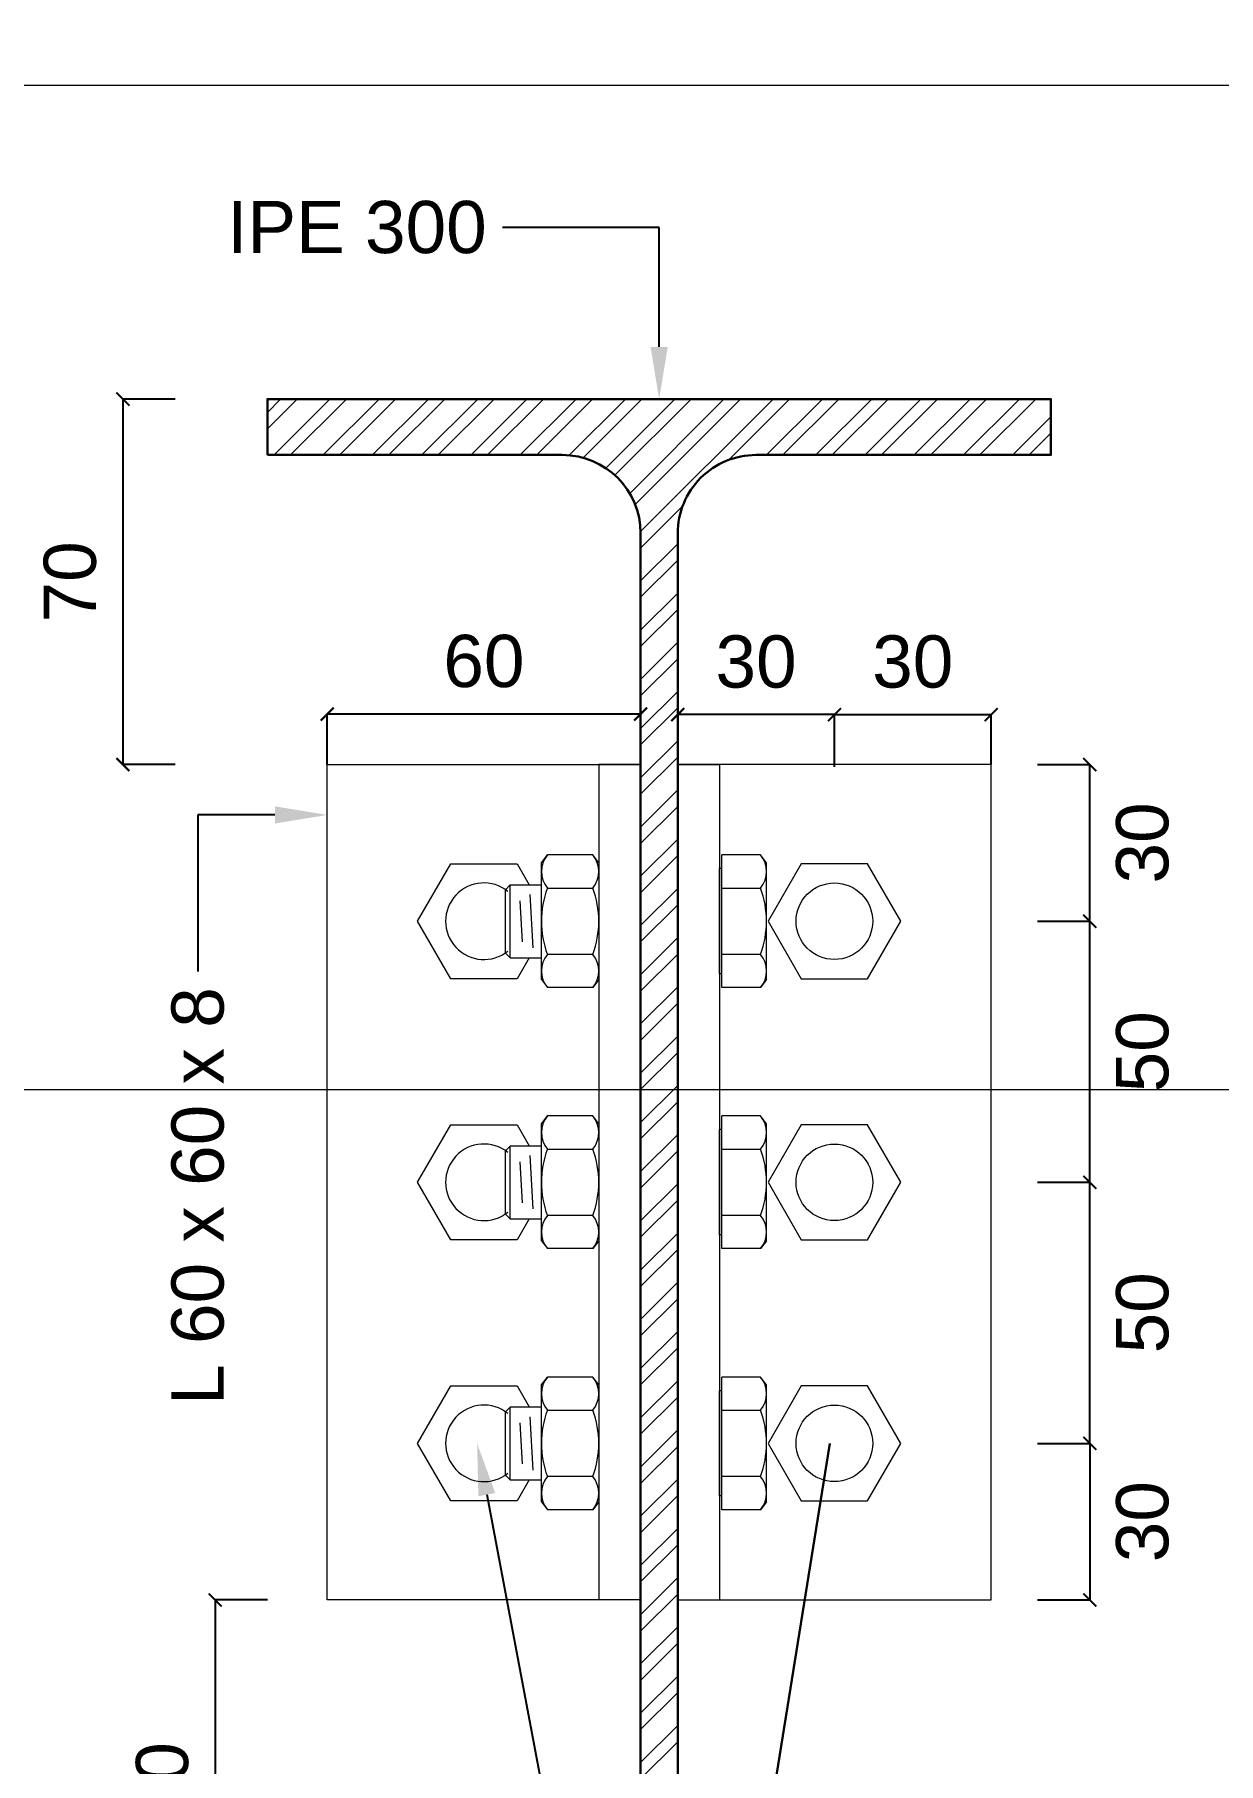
# Model space of a CAD drawing. Header units: millimetres. Extents: x 1415 to 3549, y 2194 to 4677.
# Drawn here: x 1786.4505 to 1786.6771, y 2313.6624 to 2313.9936 of the extents above; entities that cross this region are included whole.
import ezdxf
from ezdxf import colors
from ezdxf.entities.mleader import LeaderData, LeaderLine
from ezdxf.math import Vec2, Vec3

# ---------------------------------------------------------------- set-up
doc = ezdxf.new("R2010")
doc.units = ezdxf.units.MM
doc.linetypes.add('ACAD_ISO02W100', pattern=[15, 12, -3])
doc.linetypes.add('DASHDOT', pattern=[1, 0.5, -0.25, 0, -0.25])
doc.layers.get('0').update_dxf_attribs({"plot": 0})
for name, color, linetype, lineweight in [('bulloni', 170, 'Continuous', 15), ('giunti', 7, 'Continuous', 15), ('quote', 252, 'Continuous', 5), ('sezionato particolari', 7, 'Continuous', 30), ('sezione', 18, 'ACAD_ISO02W100', 20)]:
    doc.layers.add(name, color=color, linetype=linetype, lineweight=lineweight)
doc.layers.add('retini', color=7, linetype='DASHDOT', lineweight=9, true_color=0x636466)
doc.styles.get("Standard").update_dxf_attribs({"font": 'arial.ttf'})
doc.dimstyles.new('quote acciaio', dxfattribs={"dimtxt": 0.01, "dimasz": 0.0025, "dimexe": 0, "dimexo": 0, "dimgap": 0.005, "dimtad": 2, "dimdec": 0, "dimlfac": 1000, "dimzin": 0, "dimdsep": 46, "dimtxsty": 'Standard', "dimblk": 'ARCHTICK', "dimcen": 0, "dimclre": 252, "dimadec": 0, "dimazin": 0, "dimtfac": 1, "dimtdec": 0, "dimtofl": 0, "dimtmove": 0, "dimatfit": 3, "dimfxl": 0.01, "dimfxlon": 1, "dimtolj": 1, "dimtzin": 0, "dimarcsym": 0})
pattern_1 = [(45, (0, 0), (-0.004714634463561306, 0.004714634463561306), []), (45, (0.003143091, 0), (-0.004714634463561306, 0.004714634463561306), [])]

# ---------------------------------------------------------------- blocks, each defined once
blk = doc.blocks.new('_ArchTick')
at = {"color": 0, "linetype": 'ByBlock', "const_width": 0.15}
blk.add_lwpolyline([(-0.5, -0.5), (0.5, 0.5)], dxfattribs=at)
blk = doc.blocks.new('*D745')
at = {"layer": 'Defpoints', "color": 0, "transparency": 16777216}
for p in [(1786.633597149708, 2313.723742281257), (1786.620780027162, 2313.693742281257), (1786.652482141196, 2313.693742281257)]:
    blk.add_point(p, dxfattribs=at)
at = {"layer": 'quote', "color": 252, "lineweight": -2, "transparency": 16777216}
for p, q in [((1786.642482141196, 2313.723742281257), (1786.652482141196, 2313.723742281257)), ((1786.642482141196, 2313.693742281257), (1786.652482141196, 2313.693742281257))]:
    blk.add_line(p, q, dxfattribs=at)
at = {"layer": 'quote', "color": 0, "linetype": 'Continuous', "lineweight": -2, "transparency": 16777216}
blk.add_line((1786.652482141196, 2313.723742281257), (1786.652482141196, 2313.693742281257), dxfattribs=at)
at = {"layer": 'quote', "color": 0, "lineweight": -2, "transparency": 16777216, "xscale": 0.0025, "yscale": 0.0025, "zscale": 0.0025}
for p, rotation in [((1786.652482141196, 2313.723742281257), 90), ((1786.652482141196, 2313.693742281257), 270)]:
    blk.add_blockref('_ArchTick', p, dxfattribs=dict(at, rotation=rotation))
at = {"layer": 'quote', "color": 0, "transparency": 16777216, "insert": (1786.662591281714, 2313.708742281256), "char_height": 0.01, "attachment_point": 5, "rotation": 90}
blk.add_mtext('\\A1;30', dxfattribs=at)
blk = doc.blocks.new('*D746')
at = {"layer": 'Defpoints', "color": 0, "transparency": 16777216}
for p in [(1786.633597149708, 2313.773742281257), (1786.652482141195, 2313.773742281257), (1786.633597149708, 2313.723742281257)]:
    blk.add_point(p, dxfattribs=at)
at = {"layer": 'quote', "color": 252, "lineweight": -2, "transparency": 16777216}
for p, q in [((1786.642482141195, 2313.773742281257), (1786.652482141195, 2313.773742281257)), ((1786.642482141195, 2313.723742281257), (1786.652482141195, 2313.723742281257))]:
    blk.add_line(p, q, dxfattribs=at)
at = {"layer": 'quote', "color": 0, "linetype": 'Continuous', "lineweight": -2, "transparency": 16777216}
blk.add_line((1786.652482141195, 2313.723742281257), (1786.652482141195, 2313.773742281257), dxfattribs=at)
at = {"layer": 'quote', "color": 0, "lineweight": -2, "transparency": 16777216, "xscale": 0.0025, "yscale": 0.0025, "zscale": 0.0025}
for p, rotation in [((1786.652482141195, 2313.773742281257), 90), ((1786.652482141195, 2313.723742281257), 270)]:
    blk.add_blockref('_ArchTick', p, dxfattribs=dict(at, rotation=rotation))
at = {"layer": 'quote', "color": 0, "transparency": 16777216, "insert": (1786.662587871072, 2313.748742281256), "char_height": 0.01, "attachment_point": 5, "rotation": 90}
blk.add_mtext('\\A1;50', dxfattribs=at)
blk = doc.blocks.new('*D747')
at = {"layer": 'Defpoints', "color": 0, "transparency": 16777216}
for p in [(1786.633597149708, 2313.823742281257), (1786.652482141194, 2313.823742281257), (1786.633597149708, 2313.773742281257)]:
    blk.add_point(p, dxfattribs=at)
at = {"layer": 'quote', "color": 252, "lineweight": -2, "transparency": 16777216}
for p, q in [((1786.642482141194, 2313.823742281257), (1786.652482141194, 2313.823742281257)), ((1786.642482141194, 2313.773742281257), (1786.652482141194, 2313.773742281257))]:
    blk.add_line(p, q, dxfattribs=at)
at = {"layer": 'quote', "color": 0, "linetype": 'Continuous', "lineweight": -2, "transparency": 16777216}
blk.add_line((1786.652482141194, 2313.773742281257), (1786.652482141194, 2313.823742281257), dxfattribs=at)
at = {"layer": 'quote', "color": 0, "lineweight": -2, "transparency": 16777216, "xscale": 0.0025, "yscale": 0.0025, "zscale": 0.0025}
for p, rotation in [((1786.652482141194, 2313.823742281257), 90), ((1786.652482141194, 2313.773742281257), 270)]:
    blk.add_blockref('_ArchTick', p, dxfattribs=dict(at, rotation=rotation))
at = {"layer": 'quote', "color": 0, "transparency": 16777216, "insert": (1786.662587871071, 2313.798742281256), "char_height": 0.01, "attachment_point": 5, "rotation": 90}
blk.add_mtext('\\A1;50', dxfattribs=at)
blk = doc.blocks.new('*D748')
at = {"layer": 'Defpoints', "color": 0, "transparency": 16777216}
for p in [(1786.633597149708, 2313.853742281257), (1786.652482141193, 2313.853742281257), (1786.633597149708, 2313.823742281257)]:
    blk.add_point(p, dxfattribs=at)
at = {"layer": 'quote', "color": 252, "lineweight": -2, "transparency": 16777216}
for p, q in [((1786.642482141193, 2313.853742281257), (1786.652482141193, 2313.853742281257)), ((1786.642482141193, 2313.823742281257), (1786.652482141193, 2313.823742281257))]:
    blk.add_line(p, q, dxfattribs=at)
at = {"layer": 'quote', "color": 0, "linetype": 'Continuous', "lineweight": -2, "transparency": 16777216}
blk.add_line((1786.652482141193, 2313.823742281257), (1786.652482141193, 2313.853742281257), dxfattribs=at)
at = {"layer": 'quote', "color": 0, "lineweight": -2, "transparency": 16777216, "xscale": 0.0025, "yscale": 0.0025, "zscale": 0.0025}
for p, rotation in [((1786.652482141193, 2313.853742281257), 90), ((1786.652482141193, 2313.823742281257), 270)]:
    blk.add_blockref('_ArchTick', p, dxfattribs=dict(at, rotation=rotation))
at = {"layer": 'quote', "color": 0, "transparency": 16777216, "insert": (1786.662591281711, 2313.838742281256), "char_height": 0.01, "attachment_point": 5, "rotation": 90}
blk.add_mtext('\\A1;30', dxfattribs=at)
blk = doc.blocks.new('*D749')
at = {"layer": 'Defpoints', "color": 0, "transparency": 16777216}
for p in [(1786.506497149708, 2313.863417469905), (1786.506497149708, 2313.853742281256), (1786.566497149708, 2313.853742281256)]:
    blk.add_point(p, dxfattribs=at)
at = {"layer": 'quote', "color": 252, "lineweight": -2, "transparency": 16777216}
for p, q in [((1786.506497149708, 2313.853742281256), (1786.506497149708, 2313.863417469905)), ((1786.566497149708, 2313.853742281256), (1786.566497149708, 2313.863417469905))]:
    blk.add_line(p, q, dxfattribs=at)
at = {"layer": 'quote', "color": 0, "linetype": 'Continuous', "lineweight": -2, "transparency": 16777216}
blk.add_line((1786.566497149708, 2313.863417469905), (1786.506497149708, 2313.863417469905), dxfattribs=at)
at = {"layer": 'quote', "color": 0, "lineweight": -2, "transparency": 16777216, "xscale": 0.0025, "yscale": 0.0025, "zscale": 0.0025, "rotation": 180}
blk.add_blockref('_ArchTick', (1786.506497149708, 2313.863417469905), dxfattribs=at)
at = {"layer": 'quote', "color": 0, "lineweight": -2, "transparency": 16777216, "xscale": 0.0025, "yscale": 0.0025, "zscale": 0.0025}
blk.add_blockref('_ArchTick', (1786.566497149708, 2313.863417469905), dxfattribs=at)
at = {"layer": 'quote', "color": 0, "transparency": 16777216, "insert": (1786.536497149708, 2313.873523199783), "char_height": 0.01, "attachment_point": 5}
blk.add_mtext('\\A1;60', dxfattribs=at)
blk = doc.blocks.new('*D773')
at = {"layer": 'Defpoints', "color": 0, "transparency": 16777216}
for p in [(1786.573597149707, 2313.863310896383), (1786.573597149707, 2313.823742281256), (1786.603597149707, 2313.823742281256)]:
    blk.add_point(p, dxfattribs=at)
at = {"layer": 'quote', "color": 252, "lineweight": -2, "transparency": 16777216}
for p, q in [((1786.573597149707, 2313.853310896382), (1786.573597149707, 2313.863310896383)), ((1786.603597149707, 2313.853310896382), (1786.603597149707, 2313.863310896383))]:
    blk.add_line(p, q, dxfattribs=at)
at = {"layer": 'quote', "color": 0, "linetype": 'Continuous', "lineweight": -2, "transparency": 16777216}
blk.add_line((1786.603597149707, 2313.863310896383), (1786.573597149707, 2313.863310896383), dxfattribs=at)
at = {"layer": 'quote', "color": 0, "lineweight": -2, "transparency": 16777216, "xscale": 0.0025, "yscale": 0.0025, "zscale": 0.0025, "rotation": 180}
blk.add_blockref('_ArchTick', (1786.573597149707, 2313.863310896383), dxfattribs=at)
at = {"layer": 'quote', "color": 0, "lineweight": -2, "transparency": 16777216, "xscale": 0.0025, "yscale": 0.0025, "zscale": 0.0025}
blk.add_blockref('_ArchTick', (1786.603597149707, 2313.863310896383), dxfattribs=at)
at = {"layer": 'quote', "color": 0, "transparency": 16777216, "insert": (1786.588597149707, 2313.873420036901), "char_height": 0.01, "attachment_point": 5}
blk.add_mtext('\\A1;30', dxfattribs=at)
blk = doc.blocks.new('*D750')
at = {"layer": 'Defpoints', "color": 0, "transparency": 16777216}
for p in [(1786.633597149707, 2313.863310896383), (1786.603597149707, 2313.853742281256), (1786.633597149707, 2313.853742281256)]:
    blk.add_point(p, dxfattribs=at)
at = {"layer": 'quote', "color": 252, "lineweight": -2, "transparency": 16777216}
for p, q in [((1786.603597149707, 2313.853742281256), (1786.603597149707, 2313.863310896383)), ((1786.633597149707, 2313.853742281256), (1786.633597149707, 2313.863310896383))]:
    blk.add_line(p, q, dxfattribs=at)
at = {"layer": 'quote', "color": 0, "linetype": 'Continuous', "lineweight": -2, "transparency": 16777216}
blk.add_line((1786.603597149707, 2313.863310896383), (1786.633597149707, 2313.863310896383), dxfattribs=at)
at = {"layer": 'quote', "color": 0, "lineweight": -2, "transparency": 16777216, "xscale": 0.0025, "yscale": 0.0025, "zscale": 0.0025, "rotation": 180}
blk.add_blockref('_ArchTick', (1786.603597149707, 2313.863310896383), dxfattribs=at)
at = {"layer": 'quote', "color": 0, "lineweight": -2, "transparency": 16777216, "xscale": 0.0025, "yscale": 0.0025, "zscale": 0.0025}
blk.add_blockref('_ArchTick', (1786.633597149707, 2313.863310896383), dxfattribs=at)
at = {"layer": 'quote', "color": 0, "transparency": 16777216, "insert": (1786.618597149707, 2313.873420036901), "char_height": 0.01, "attachment_point": 5}
blk.add_mtext('\\A1;30', dxfattribs=at)
blk = doc.blocks.new('*D774')
at = {"layer": 'Defpoints', "color": 0, "transparency": 16777216}
for p in [(1786.495047149708, 2313.923742281257), (1786.467382670363, 2313.853742281257), (1786.506497149709, 2313.853742281257)]:
    blk.add_point(p, dxfattribs=at)
at = {"layer": 'quote', "color": 252, "lineweight": -2, "transparency": 16777216}
for p, q in [((1786.477382670363, 2313.923742281257), (1786.467382670363, 2313.923742281257)), ((1786.477382670363, 2313.853742281257), (1786.467382670363, 2313.853742281257))]:
    blk.add_line(p, q, dxfattribs=at)
at = {"layer": 'quote', "color": 0, "linetype": 'Continuous', "lineweight": -2, "transparency": 16777216}
blk.add_line((1786.467382670363, 2313.923742281257), (1786.467382670363, 2313.853742281257), dxfattribs=at)
at = {"layer": 'quote', "color": 0, "lineweight": -2, "transparency": 16777216, "xscale": 0.0025, "yscale": 0.0025, "zscale": 0.0025}
for p, rotation in [((1786.467382670363, 2313.923742281257), 90), ((1786.467382670363, 2313.853742281257), 270)]:
    blk.add_blockref('_ArchTick', p, dxfattribs=dict(at, rotation=rotation))
at = {"layer": 'quote', "color": 0, "transparency": 16777216, "insert": (1786.457276940486, 2313.888742281256), "char_height": 0.01, "attachment_point": 5, "rotation": 90}
blk.add_mtext('\\A1;70', dxfattribs=at)
blk = doc.blocks.new('*D751')
at = {"layer": 'Defpoints', "color": 0, "transparency": 16777216}
for p in [(1786.512711629059, 2313.693742281256), (1786.485047149718, 2313.623742281256), (1786.52416162906, 2313.623742281256)]:
    blk.add_point(p, dxfattribs=at)
at = {"layer": 'quote', "color": 252, "lineweight": -2, "transparency": 16777216}
for p, q in [((1786.495047149718, 2313.693742281256), (1786.485047149718, 2313.693742281256)), ((1786.495047149718, 2313.623742281256), (1786.485047149718, 2313.623742281256))]:
    blk.add_line(p, q, dxfattribs=at)
at = {"layer": 'quote', "color": 0, "linetype": 'Continuous', "lineweight": -2, "transparency": 16777216}
blk.add_line((1786.485047149718, 2313.693742281256), (1786.485047149718, 2313.623742281256), dxfattribs=at)
at = {"layer": 'quote', "color": 0, "lineweight": -2, "transparency": 16777216, "xscale": 0.0025, "yscale": 0.0025, "zscale": 0.0025}
for p, rotation in [((1786.485047149718, 2313.693742281256), 90), ((1786.485047149718, 2313.623742281256), 270)]:
    blk.add_blockref('_ArchTick', p, dxfattribs=dict(at, rotation=rotation))
at = {"layer": 'quote', "color": 0, "transparency": 16777216, "insert": (1786.474941419841, 2313.658742281255), "char_height": 0.01, "attachment_point": 5, "rotation": 90}
blk.add_mtext('\\A1;70', dxfattribs=at)

msp = doc.modelspace()

# ---------------------------------------------------------------- hatches: boundary and pattern name
at = {"layer": 'retini', "transparency": 33554687}
h = msp.add_hatch(dxfattribs=at)
h.set_pattern_fill('ANSI32', color=256, scale=0.0007)
h.set_pattern_definition(pattern_1)
h.paths.add_polyline_path([(1788.094320023305, 2313.069857695322), (1788.084320023305, 2313.069857695322), (1788.084320023305, 2313.017857695322), (1788.087820023305, 2313.017857695322, 0.4142135623738309), (1788.094320023305, 2313.024357695322)])
h.paths.add_polyline_path([(1788.041894001747, 2312.390418960693), (1788.127671627941, 2312.390418960693), (1788.127671627941, 2312.444359388161), (1788.041894001747, 2312.444359388161)], flags=9)
h.paths.add_polyline_path([(1785.461085499195, 2312.506482624289), (1785.733213739304, 2312.506482624289), (1785.733213739304, 2312.543862114967), (1785.461085499195, 2312.543862114967)], flags=9)
h.paths.add_polyline_path([(1786.928905872425, 2312.719576768079), (1787.020079132998, 2312.719576768079), (1787.020079132998, 2312.740183862213), (1786.928905872425, 2312.740183862213)], flags=9)
h.paths.add_polyline_path([(1787.116613269062, 2312.872439779955), (1787.116582735989, 2312.846471175803), (1787.137189815879, 2312.846446946644), (1787.137220348952, 2312.872415550795)], flags=9)
h.paths.add_polyline_path([(1786.818694356729, 2312.872474310118), (1786.818704758091, 2312.8465056901), (1786.839311850572, 2312.846513943979), (1786.83930144921, 2312.872482563997)], flags=9)
h.paths.add_polyline_path([(1787.399026795956, 2312.474643221531), (1787.399026795956, 2312.500632307479), (1787.378419701822, 2312.500632307479), (1787.378419701822, 2312.474643221531)], flags=9)
h.paths.add_polyline_path([(1786.586974774572, 2312.474059621723), (1786.586974774572, 2312.500048707671), (1786.566367680438, 2312.500048707671), (1786.566367680438, 2312.474059621723)], flags=9)
h.paths.add_polyline_path([(1785.344834406067, 2312.738663708951), (1785.370803028168, 2312.738663708951), (1785.370803028168, 2312.753663708951), (1785.344834406067, 2312.753663708951)], flags=9)
h.paths.add_polyline_path([(1785.344299605348, 2313.261090863647), (1785.37026822745, 2313.261090863647), (1785.37026822745, 2313.276090863647), (1785.344299605348, 2313.276090863647)], flags=9)
h.paths.add_polyline_path([(1785.941065332493, 2312.886752585056), (1785.941065332493, 2312.912741671004), (1785.920458238359, 2312.912741671004), (1785.920458238359, 2312.886752585056)], flags=9)
h.paths.add_polyline_path([(1785.492862044572, 2313.333322009942), (1785.584055768992, 2313.333322009942), (1785.584055768992, 2313.353929104076), (1785.492862044572, 2313.353929104076)], flags=9)
h.paths.add_polyline_path([(1786.048528687467, 2312.489529834434), (1786.266298128122, 2312.489529834434), (1786.266298128122, 2312.560518920382), (1786.048528687467, 2312.560518920382)], flags=9)
h.paths.add_polyline_path([(1786.489651827942, 2314.105073782806), (1786.755831909798, 2314.105073782806), (1786.755831909798, 2314.16945759363), (1786.489651827942, 2314.16945759363)], flags=9)
h.paths.add_polyline_path([(1785.558748575466, 2313.667951195024), (1785.584717197567, 2313.667951195024), (1785.584717197567, 2313.688558289158), (1785.558748575466, 2313.688558289158)], flags=9)
h.paths.add_polyline_path([(1785.406764860496, 2313.6621348476), (1785.433504254288, 2313.662092698154), (1785.433536737318, 2313.682699766686), (1785.406797343526, 2313.682741916132)], flags=9)
h.paths.add_polyline_path([(1785.406952037868, 2313.87870968223), (1785.433691464881, 2313.87870968223), (1785.433691464881, 2313.899316776364), (1785.406952037868, 2313.899316776364)], flags=9)
h.paths.add_polyline_path([(1785.558226867638, 2313.878690670365), (1785.584195489739, 2313.878690670365), (1785.584195489739, 2313.899297764499), (1785.558226867638, 2313.899297764499)], flags=9)
h.paths.add_polyline_path([(1787.840314956439, 2314.011551921975), (1787.931488217012, 2314.011551921975), (1787.931488217012, 2314.032159016109), (1787.840314956439, 2314.032159016109)], flags=9)
h.paths.add_polyline_path([(1787.238608334045, 2314.011551921975), (1787.330552399529, 2314.011551921975), (1787.330552399529, 2314.032159016109), (1787.238608334045, 2314.032159016109)], flags=9)
h.paths.add_polyline_path([(1786.523278089568, 2314.011551921975), (1786.615222155053, 2314.011551921975), (1786.615222155053, 2314.032159016109), (1786.523278089568, 2314.032159016109)], flags=9)
h.paths.add_polyline_path([(1785.67773459721, 2314.112729765758), (1785.76892832163, 2314.112729765758), (1785.76892832163, 2314.133336859892), (1785.67773459721, 2314.133336859892)], flags=9)
h.paths.add_polyline_path([(1785.859557148646, 2313.554984501135), (1785.859525709285, 2313.528245092605), (1785.880132789175, 2313.528220863445), (1785.880164228535, 2313.554960271975)], flags=9)
h.paths.add_polyline_path([(1785.561685974508, 2313.555018985913), (1785.561696684605, 2313.528279561045), (1785.582303777086, 2313.528287814923), (1785.582293066989, 2313.555027239791)], flags=9)
h.paths.add_polyline_path([(1786.990164537393, 2313.763465062148), (1786.990164537393, 2313.789454148097), (1786.969557443259, 2313.789454148097), (1786.969557443259, 2313.763465062148)], flags=9)
h.paths.add_polyline_path([(1786.178112516009, 2313.762881462341), (1786.178112516009, 2313.788870548289), (1786.157505421875, 2313.788870548289), (1786.157505421875, 2313.762881462341)], flags=9)
h.paths.add_polyline_path([(1786.103179405001, 2312.423917222564), (1786.204454984811, 2312.423917222564), (1786.204454984811, 2312.444524316698), (1786.103179405001, 2312.444524316698)], flags=9)
h = msp.add_hatch(dxfattribs=at)
h.set_pattern_fill('ANSI32', color=256, scale=0.0007)
h.set_pattern_definition(pattern_1)
h.paths.add_polyline_path([(1786.588597149707, 2313.913042281256), (1786.645047149707, 2313.913042281256), (1786.645047149707, 2313.923742281256), (1786.570047149707, 2313.923742281256), (1786.495047149707, 2313.923742281256), (1786.495047149707, 2313.913042281256), (1786.551497149707, 2313.913042281256, -0.414213562373095), (1786.566497149707, 2313.898042281256), (1786.566497149707, 2313.79142731567), (1786.573597149707, 2313.79142731567), (1786.573597149707, 2313.898042281256, -0.4142135623730951)])
h.paths.add_polyline_path([(1786.573597149707, 2313.773742281256), (1786.573597149707, 2313.79142731567), (1786.566497149707, 2313.79142731567), (1786.566497149707, 2313.773742281256), (1786.566497149707, 2313.649442281256, -0.4041098915584808), (1786.552016329396, 2313.634451268867), (1786.554033513232, 2313.623742281256), (1786.570047149707, 2313.623742281256), (1786.586665644446, 2313.623742281256), (1786.588381264579, 2313.634443834883, -0.4100042529886755), (1786.573597149707, 2313.649442281256)])
h.paths.add_polyline_path([(1786.588381015509, 2313.634442281256), (1786.586665644446, 2313.623742281256), (1786.645047149707, 2313.623742281256), (1786.645047149707, 2313.634442281256)])
h.paths.add_polyline_path([(1786.554033513232, 2313.623742281256), (1786.552018022335, 2313.634442281256), (1786.495047149707, 2313.634442281256), (1786.495047149707, 2313.623742281256)])

# ---------------------------------------------------------------- linework, layer by layer
at = {"layer": 'bulloni'}
for p, q in [((1786.547497149707, 2313.834925614589), (1786.548648849707, 2313.836443987178)), ((1786.557345449707, 2313.836443987178), (1786.548648849707, 2313.836443987178)), ((1786.558497149707, 2313.834925614589), (1786.557345449707, 2313.836443987178)), ((1786.582055483041, 2313.811040575334), (1786.582055483041, 2313.836443987178)), ((1786.589445449707, 2313.836443987178), (1786.582055483041, 2313.836443987178)), ((1786.590597149708, 2313.834925614589), (1786.589445449707, 2313.836443987178)), ((1786.547497149707, 2313.812558947922), (1786.547497149707, 2313.834925614589)), ((1786.581597149708, 2313.813658947923), (1786.581597149708, 2313.833825614589)), ((1786.582055483041, 2313.833825614589), (1786.581597149708, 2313.833825614589)), ((1786.590597149708, 2313.812558947922), (1786.590597149708, 2313.834925614589)), ((1786.540598058375, 2313.82977298301), (1786.541514725041, 2313.830689649677)), ((1786.540598058375, 2313.817711579502), (1786.540598058375, 2313.82977298301)), ((1786.541514725041, 2313.830742281256), (1786.547497149707, 2313.830742281256)), ((1786.541514725041, 2313.816794912835), (1786.541514725041, 2313.830689649677)), ((1786.548648849707, 2313.830093134217), (1786.557345449707, 2313.830093134217)), ((1786.582055483041, 2313.830093134217), (1786.589445449707, 2313.830093134217)), ((1786.54340398187, 2313.827670852685), (1786.543843436695, 2313.819813709827)), ((1786.54530234936, 2313.828849424113), (1786.545873640633, 2313.818635138399)), ((1786.541514725041, 2313.816742281256), (1786.540598058375, 2313.817658947923)), ((1786.541514725041, 2313.816742281255), (1786.547497149707, 2313.816742281256)), ((1786.557345449707, 2313.817391428295), (1786.548648849707, 2313.817391428295)), ((1786.589445449707, 2313.817391428295), (1786.582055483041, 2313.817391428295)), ((1786.547497149707, 2313.812558947922), (1786.548648849707, 2313.811040575334)), ((1786.558497149707, 2313.812558947922), (1786.557345449707, 2313.811040575334)), ((1786.582055483041, 2313.813658947923), (1786.581597149708, 2313.813658947923)), ((1786.590597149708, 2313.812558947922), (1786.589445449707, 2313.811040575334)), ((1786.557345449707, 2313.811040575334), (1786.548648849707, 2313.811040575334)), ((1786.589445449707, 2313.811040575334), (1786.582055483041, 2313.811040575334)), ((1786.547497149707, 2313.78492561459), (1786.548648849707, 2313.786443987179)), ((1786.557345449707, 2313.786443987179), (1786.548648849707, 2313.786443987179)), ((1786.558497149707, 2313.78492561459), (1786.557345449707, 2313.786443987179)), ((1786.582055483041, 2313.761040575334), (1786.582055483041, 2313.786443987179)), ((1786.589445449707, 2313.786443987179), (1786.582055483041, 2313.786443987179)), ((1786.590597149708, 2313.78492561459), (1786.589445449707, 2313.786443987179)), ((1786.547497149707, 2313.762558947923), (1786.547497149707, 2313.78492561459)), ((1786.581597149708, 2313.763658947923), (1786.581597149708, 2313.783825614589)), ((1786.582055483041, 2313.783825614589), (1786.581597149708, 2313.783825614589)), ((1786.590597149708, 2313.762558947923), (1786.590597149708, 2313.78492561459)), ((1786.540598058375, 2313.77977298301), (1786.541514725041, 2313.780689649677)), ((1786.540598058375, 2313.767711579502), (1786.540598058375, 2313.77977298301)), ((1786.541514725041, 2313.780742281256), (1786.547497149707, 2313.780742281256)), ((1786.541514725041, 2313.766794912835), (1786.541514725041, 2313.780689649677)), ((1786.548648849707, 2313.780093134218), (1786.557345449707, 2313.780093134218)), ((1786.582055483041, 2313.780093134218), (1786.589445449707, 2313.780093134218)), ((1786.54340398187, 2313.777670852685), (1786.543843436695, 2313.769813709827)), ((1786.54530234936, 2313.778849424114), (1786.545873640633, 2313.7686351384)), ((1786.541514725041, 2313.766742281256), (1786.540598058375, 2313.767658947923)), ((1786.541514725041, 2313.766742281256), (1786.547497149707, 2313.766742281256)), ((1786.557345449707, 2313.767391428295), (1786.548648849707, 2313.767391428295)), ((1786.589445449707, 2313.767391428295), (1786.582055483041, 2313.767391428295)), ((1786.582055483041, 2313.763658947923), (1786.581597149708, 2313.763658947923)), ((1786.547497149707, 2313.762558947923), (1786.548648849707, 2313.761040575334)), ((1786.557345449707, 2313.761040575334), (1786.548648849707, 2313.761040575334)), ((1786.558497149707, 2313.762558947923), (1786.557345449707, 2313.761040575334)), ((1786.589445449707, 2313.761040575334), (1786.582055483041, 2313.761040575334)), ((1786.590597149708, 2313.762558947923), (1786.589445449707, 2313.761040575334)), ((1786.547497149707, 2313.73492561459), (1786.548648849707, 2313.736443987179)), ((1786.557345449707, 2313.736443987179), (1786.548648849707, 2313.736443987179)), ((1786.558497149707, 2313.73492561459), (1786.557345449707, 2313.736443987179)), ((1786.582055483041, 2313.711040575335), (1786.582055483041, 2313.736443987179)), ((1786.589445449707, 2313.736443987179), (1786.582055483041, 2313.736443987179)), ((1786.590597149708, 2313.73492561459), (1786.589445449707, 2313.736443987179)), ((1786.547497149707, 2313.712558947923), (1786.547497149707, 2313.73492561459)), ((1786.581597149708, 2313.713658947923), (1786.581597149708, 2313.733825614589)), ((1786.582055483041, 2313.733825614589), (1786.581597149708, 2313.733825614589)), ((1786.590597149708, 2313.712558947923), (1786.590597149708, 2313.73492561459)), ((1786.540598058375, 2313.729772983011), (1786.541514725041, 2313.730689649678)), ((1786.540598058375, 2313.717711579502), (1786.540598058375, 2313.729772983011)), ((1786.541514725041, 2313.730742281256), (1786.547497149707, 2313.730742281256)), ((1786.541514725041, 2313.716794912835), (1786.541514725041, 2313.730689649678)), ((1786.548648849707, 2313.730093134218), (1786.557345449707, 2313.730093134218)), ((1786.582055483041, 2313.730093134218), (1786.589445449707, 2313.730093134218)), ((1786.54340398187, 2313.727670852685), (1786.543843436695, 2313.719813709828)), ((1786.54530234936, 2313.728849424114), (1786.545873640633, 2313.7186351384)), ((1786.541514725041, 2313.716742281256), (1786.540598058375, 2313.717658947923)), ((1786.541514725041, 2313.716742281256), (1786.547497149707, 2313.716742281256)), ((1786.557345449707, 2313.717391428296), (1786.548648849707, 2313.717391428296)), ((1786.589445449707, 2313.717391428296), (1786.582055483041, 2313.717391428296)), ((1786.582055483041, 2313.713658947923), (1786.581597149708, 2313.713658947923)), ((1786.547497149707, 2313.712558947923), (1786.548648849707, 2313.711040575335)), ((1786.557345449707, 2313.711040575335), (1786.548648849707, 2313.711040575335)), ((1786.558497149707, 2313.712558947923), (1786.557345449707, 2313.711040575335)), ((1786.589445449707, 2313.711040575335), (1786.582055483041, 2313.711040575335)), ((1786.590597149708, 2313.712558947923), (1786.589445449707, 2313.711040575335))]:
    msp.add_line(p, q, dxfattribs=at)
for points in [[(1786.545157403746, 2313.816742281256), (1786.542848002669, 2313.812742281256), (1786.530146296747, 2313.812742281256), (1786.523795443786, 2313.823742281256), (1786.530146296747, 2313.834742281256), (1786.542848002669, 2313.834742281256), (1786.545157403746, 2313.830742281256)], [(1786.545157403746, 2313.766742281256), (1786.542848002669, 2313.762742281256), (1786.530146296747, 2313.762742281256), (1786.523795443786, 2313.773742281256), (1786.530146296747, 2313.784742281256), (1786.542848002669, 2313.784742281256), (1786.545157403746, 2313.780742281256)], [(1786.545157403746, 2313.716742281256), (1786.542848002669, 2313.712742281256), (1786.530146296747, 2313.712742281256), (1786.523795443786, 2313.723742281256), (1786.530146296747, 2313.734742281256), (1786.542848002669, 2313.734742281256), (1786.545157403746, 2313.730742281256)]]:
    msp.add_lwpolyline(points, dxfattribs=at)
for points in [[(1786.590895443785, 2313.823742281256), (1786.597246296746, 2313.812742281256), (1786.609948002668, 2313.812742281256), (1786.616298855629, 2313.823742281256), (1786.609948002668, 2313.834742281256), (1786.597246296746, 2313.834742281256)], [(1786.590895443785, 2313.773742281256), (1786.597246296746, 2313.762742281256), (1786.609948002668, 2313.762742281256), (1786.616298855629, 2313.773742281256), (1786.609948002668, 2313.784742281256), (1786.597246296746, 2313.784742281256)], [(1786.590895443785, 2313.723742281256), (1786.597246296746, 2313.712742281256), (1786.609948002668, 2313.712742281256), (1786.616298855629, 2313.723742281256), (1786.609948002668, 2313.734742281256), (1786.597246296746, 2313.734742281256)]]:
    msp.add_lwpolyline(points, close=True, dxfattribs=at)
for centre in [(1786.603597149707, 2313.823742281256), (1786.603597149707, 2313.773742281256), (1786.603597149707, 2313.723742281256)]:
    msp.add_circle(centre, 0.007333333333333333, dxfattribs=at)
for centre, radius, start, end in [((1786.552450586463, 2313.833268560697), 0.004953436755810826, 140.1294504375933, 219.8705495624065), ((1786.553543712951, 2313.833268560697), 0.004953436755810692, 320.1294504375933, 39.87054956240673), ((1786.585643712952, 2313.833268560697), 0.004953436755810692, 320.1294504375933, 39.87054956240673), ((1786.536497149708, 2313.823742281256), 0.007333333333333333, 51.14168879787744, 308.8583112021225), ((1786.56558334673, 2313.823742281256), 0.01808619702323973, 159.442719137315, 200.5572808626847), ((1786.540410952684, 2313.823742281256), 0.01808619702323973, 339.4427191373151, 20.55728086268498), ((1786.572510952684, 2313.823742281256), 0.01808619702323973, 339.4427191373151, 20.55728086268498), ((1786.552450586463, 2313.814216001814), 0.004953436755810826, 140.1294504375933, 219.8705495624065), ((1786.553543712951, 2313.814216001814), 0.004953436755810692, 320.1294504375933, 39.87054956240673), ((1786.585643712952, 2313.814216001814), 0.004953436755810692, 320.1294504375933, 39.87054956240673), ((1786.552450586463, 2313.783268560698), 0.004953436755810826, 140.1294504375933, 219.8705495624065), ((1786.553543712951, 2313.783268560698), 0.004953436755810692, 320.1294504375933, 39.87054956240673), ((1786.585643712952, 2313.783268560698), 0.004953436755810692, 320.1294504375933, 39.87054956240673), ((1786.536497149708, 2313.773742281256), 0.007333333333333333, 51.14168879787744, 308.8583112021225), ((1786.56558334673, 2313.773742281257), 0.01808619702323973, 159.442719137315, 200.5572808626847), ((1786.540410952684, 2313.773742281257), 0.01808619702323973, 339.4427191373151, 20.55728086268498), ((1786.572510952684, 2313.773742281257), 0.01808619702323973, 339.4427191373151, 20.55728086268498), ((1786.552450586463, 2313.764216001814), 0.004953436755810826, 140.1294504375933, 219.8705495624065), ((1786.553543712951, 2313.764216001814), 0.004953436755810692, 320.1294504375933, 39.87054956240673), ((1786.585643712952, 2313.764216001814), 0.004953436755810692, 320.1294504375933, 39.87054956240673), ((1786.552450586463, 2313.733268560698), 0.004953436755810826, 140.1294504375933, 219.8705495624065), ((1786.553543712951, 2313.733268560698), 0.004953436755810692, 320.1294504375933, 39.87054956240673), ((1786.585643712952, 2313.733268560698), 0.004953436755810692, 320.1294504375933, 39.87054956240673), ((1786.536497149708, 2313.723742281256), 0.007333333333333333, 51.14168879787744, 308.8583112021225), ((1786.56558334673, 2313.723742281257), 0.01808619702323973, 159.442719137315, 200.5572808626847), ((1786.540410952684, 2313.723742281257), 0.01808619702323973, 339.4427191373151, 20.55728086268498), ((1786.572510952684, 2313.723742281257), 0.01808619702323973, 339.4427191373151, 20.55728086268498), ((1786.552450586463, 2313.714216001815), 0.004953436755810826, 140.1294504375933, 219.8705495624065), ((1786.553543712951, 2313.714216001815), 0.004953436755810692, 320.1294504375933, 39.87054956240673), ((1786.585643712952, 2313.714216001815), 0.004953436755810692, 320.1294504375933, 39.87054956240673)]:
    msp.add_arc(centre, radius, start, end, dxfattribs=at)
at = {"layer": 'giunti'}
for points in [[(1786.566497149707, 2313.693742281256), (1786.506497149708, 2313.693742281256), (1786.506497149708, 2313.853742281256), (1786.566497149708, 2313.853742281256), (1786.566497149707, 2313.693742281256)], [(1786.566497149707, 2313.853742281256), (1786.558497149707, 2313.853742281256), (1786.558497149707, 2313.693742281256)], [(1786.573597149707, 2313.693742281256), (1786.633597149707, 2313.693742281256), (1786.633597149707, 2313.853742281256), (1786.573597149707, 2313.853742281256), (1786.573597149707, 2313.693742281256)], [(1786.573597149708, 2313.853742281256), (1786.581597149708, 2313.853742281256), (1786.581597149708, 2313.693742281256)]]:
    msp.add_lwpolyline(points, dxfattribs=at)
at = {"layer": 'sezionato particolari'}
msp.add_lwpolyline([(1786.495047149707, 2313.913042281256), (1786.495047149707, 2313.923742281256), (1786.570047149707, 2313.923742281256), (1786.645047149707, 2313.923742281256), (1786.645047149707, 2313.913042281256), (1786.588597149707, 2313.913042281256, 0.4142135623730951), (1786.573597149707, 2313.898042281256), (1786.573597149707, 2313.773742281256), (1786.573597149707, 2313.649442281256, 0.4142135623730951), (1786.588597149707, 2313.634442281256), (1786.645047149707, 2313.634442281256), (1786.645047149707, 2313.623742281256), (1786.570047149707, 2313.623742281256), (1786.495047149707, 2313.623742281256), (1786.495047149707, 2313.634442281256), (1786.551497149707, 2313.634442281256, 0.4142135623730951), (1786.566497149707, 2313.649442281256), (1786.566497149707, 2313.773742281256), (1786.566497149707, 2313.898042281256, 0.4142135623730951), (1786.551497149707, 2313.913042281256)], format="xyb", close=True, dxfattribs=at)
at = {"layer": 'sezione', "ltscale": 0.2}
for points in [[(1786.428043710787, 2313.983844590811), (1786.705252519758, 2313.983844590811)], [(1786.960031433641, 2313.79142731567), (1786.186365786172, 2313.79142731567)]]:
    msp.add_lwpolyline(points, dxfattribs=at)

# ---------------------------------------------------------------- dimensions: what is measured, and where the dimension line sits
at = {"layer": 'quote'}
for base, p1, p2, picture, middle in [((1786.467382670363, 2313.853742281257), (1786.495047149707, 2313.923742281256), (1786.506497149708, 2313.853742281256), '*D774', (1786.457276940486, 2313.888742281256)), ((1786.652482141193, 2313.853742281257), (1786.633597149707, 2313.823742281256), (1786.633597149707, 2313.853742281256), '*D748', (1786.662591281711, 2313.838742281256)), ((1786.652482141194, 2313.823742281257), (1786.633597149707, 2313.773742281256), (1786.633597149707, 2313.823742281256), '*D747', (1786.662587871071, 2313.798742281256)), ((1786.652482141195, 2313.773742281257), (1786.633597149707, 2313.723742281256), (1786.633597149707, 2313.773742281256), '*D746', (1786.662587871072, 2313.748742281256)), ((1786.652482141196, 2313.693742281257), (1786.633597149707, 2313.723742281256), (1786.620780027161, 2313.693742281256), '*D745', (1786.662591281714, 2313.708742281256)), ((1786.485047149718, 2313.623742281256), (1786.512711629058, 2313.693742281255), (1786.524161629059, 2313.623742281255), '*D751', (1786.474941419841, 2313.658742281255))]:
    dim = msp.add_linear_dim(base=base, p1=p1, p2=p2, angle=90, dimstyle='quote acciaio', dxfattribs=at)
    dim.commit()
    dim.dimension.update_dxf_attribs({"geometry": picture, "text_midpoint": middle})
dim = msp.add_linear_dim(base=(1786.506497149708, 2313.863417469905), p1=(1786.566497149708, 2313.853742281256), p2=(1786.506497149708, 2313.853742281256), dimstyle='quote acciaio', dxfattribs=at)
dim.commit()
dim.dimension.update_dxf_attribs({"geometry": '*D749', "text_midpoint": (1786.536497149708, 2313.863417469905), "dimtype": 160})
for base, p1, p2, picture, middle in [((1786.573597149707, 2313.863310896383), (1786.603597149707, 2313.823742281256), (1786.573597149707, 2313.823742281256), '*D773', (1786.588597149707, 2313.873420036901)), ((1786.633597149707, 2313.863310896383), (1786.603597149707, 2313.853742281256), (1786.633597149707, 2313.853742281256), '*D750', (1786.618597149707, 2313.873420036901))]:
    dim = msp.add_linear_dim(base=base, p1=p1, p2=p2, dimstyle='quote acciaio', dxfattribs=at)
    dim.commit()
    dim.dimension.update_dxf_attribs({"geometry": picture, "text_midpoint": middle})

# ---------------------------------------------------------------- leaders
ml = msp.add_multileader_mtext('Standard', dxfattribs=at)
ml.set_content('IPE 300', color=256)
ml.set_leader_properties()
ml.build(insert=Vec2(0, 0))
ml.multileader.update_dxf_attribs({"dogleg_length": 0.03, "arrow_head_size": 0.01})
ctx = ml.context
ctx.base_point, ctx.char_height, ctx.arrow_head_size, ctx.landing_gap_size, ctx.plane_origin = Vec3(1786.486301813011, 2313.956616555627), 0.01, 0.01, 0.003, Vec3(1786.570047149707, 2313.923742281256)
ctx.text_align_type = 2
notes = []
notes.append((ctx, [(0, (1, 1, 0), (1786.570037147254, 2313.956616555627), (-1, 0), 0.03, [(0, [(1786.570047149707, 2313.923742281256), (1786.570037147254, 2313.956616555627)], 0, [])])]))
ctx.mtext.insert, ctx.mtext.alignment, ctx.mtext.flow_direction = Vec3(1786.537037147254, 2313.961705232298), 3, 5
ml = msp.add_multileader_mtext('Standard', dxfattribs=at)
ml.set_content('L 60 x 60 x 8', color=256)
ml.set_leader_properties()
ml.build(insert=Vec2(0, 0))
ml.multileader.update_dxf_attribs({"dogleg_length": 0.03, "arrow_head_size": 0.01})
ctx = ml.context
ctx.base_point, ctx.char_height, ctx.arrow_head_size, ctx.landing_gap_size, ctx.plane_origin, ctx.plane_x_axis, ctx.plane_y_axis = Vec3(1786.481756825963, 2313.72974867043), 0.01, 0.01, 0.003, Vec3(1786.545668478555, 2313.844104741372), Vec3(6.123233995736766e-17, 1), Vec3(-1, 6.123233995736766e-17)
ctx.text_align_type = 2
notes.append((ctx, [(0, (1, 1, 0), (1786.481756825963, 2313.844104741372), (-6.123233995736766e-17, -1), 0.03, [(0, [(1786.506497149708, 2313.844104741372), (1786.481756825963, 2313.844104741372)], 0, [])])]))
ctx.mtext.insert, ctx.mtext.text_direction, ctx.mtext.rotation, ctx.mtext.alignment, ctx.mtext.flow_direction = Vec3(1786.476671559933, 2313.811104741372), Vec3(6.123233995736766e-17, 1), 1.570796326794897, 3, 5
ml = msp.add_multileader_mtext('Standard', dxfattribs=at)
ml.set_content('3+3 M14 - 8.8', color=256)
ml.set_leader_properties()
ml.build(insert=Vec2(0, 0))
ml.multileader.update_dxf_attribs({"dogleg_length": 0.03, "arrow_head_size": 0.01})
ctx = ml.context
ctx.base_point, ctx.char_height, ctx.arrow_head_size, ctx.landing_gap_size, ctx.plane_origin = Vec3(1786.450273270723, 2313.530154309432), 0.01, 0.01, 0.003, Vec3(1786.535197149708, 2313.723742281256)
ctx.text_align_type = 2
notes.append((ctx, [(0, (1, 1, 0), (1786.57166208382, 2313.530154309432), (-1, 0), 0.03, [(1, [(1786.535197149708, 2313.723742281256), (1786.57166208382, 2313.530154309432), (1786.602697149707, 2313.723742281256)], 0, [])])]))
ctx.mtext.insert, ctx.mtext.alignment, ctx.mtext.flow_direction = Vec3(1786.538662083819, 2313.535242986104), 3, 5
for ctx, leaders in notes:
    for number, flags, end, landing, length, lines in leaders:
        leader = LeaderData()
        leader.index, (leader.has_last_leader_line, leader.has_dogleg_vector, leader.attachment_direction) = number, flags
        leader.last_leader_point, leader.dogleg_vector, leader.dogleg_length = Vec3(end), Vec3(landing), length
        for number, points, colour, breaks in lines:
            line = LeaderLine()
            line.index, line.vertices, line.color, line.breaks = number, Vec3.list(points), colors.encode_raw_color(colour), breaks
            leader.lines.append(line)
        ctx.leaders.append(leader)

doc.saveas('drawing.dxf')
